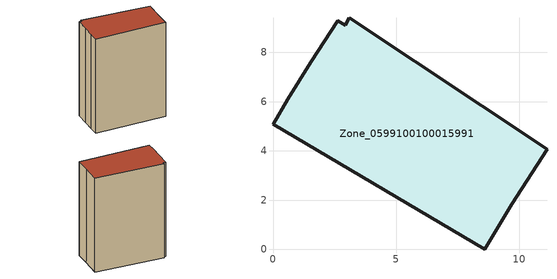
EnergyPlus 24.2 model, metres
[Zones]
Zone_0599100100015991
 floor ground (C_G): 2.93,9.11 3.11,9.41 11.14,4.07 9.7,1.83 8.61,0 0,5.07 0.61,6.09 1.54,7.61 2.63,9.29 z0
 wall outside (C_F): 0.61,6.09 0,5.07 8.61,0 9.7,1.83 11.14,4.07 3.11,9.41 2.93,9.11 2.63,9.29 1.54,7.61 0.61,6.09 z0:13.72
 roof outside (C_R): 2.63,9.29 1.54,7.61 0.61,6.09 0,5.07 8.61,0 9.7,1.83 11.14,4.07 3.11,9.41 2.93,9.11 z13.72
[BUILDING]
Pand.0599100100015991: North Axis=0; Terrain=City; Loads Convergence Tolerance Value=0.04; Temperature Convergence Tolerance Value=0.4; Solar Distribution=FullExterior; Maximum Number of Warmup Days=25; Minimum Number of Warmup Days=1
[Site:Location]
Rotterdam.The.Hague.AP_ZH_NLD Design_Conditions: Latitude=51.96; Longitude=4.45; Time Zone=1; Elevation=-4.5
[SITE:GROUNDTEMPERATURE:BUILDINGSURFACE]
18, 18, 18, 18, 18, 18, 18, 18, 18, 18, 18, 18
[MATERIAL] Thermal Absorptance=0.9; Solar Absorptance=0.7; Visible Absorptance=0.7
Name | Roughness | Thickness | Conductivity | Density | Specific Heat
G.TI.2015-2018 | MediumSmooth | 0.15 | 0.0428571 | 540 | 1210
F.TI.2015-2018 | Rough | 0.3 | 0.0666667 | 1920 | 840
R.TI.2015-2018 | MediumRough | 0.2 | 0.0333333 | 1500 | 1000
[CONSTRUCTION]
C_G: G.TI.2015-2018
C_F: F.TI.2015-2018
C_R: R.TI.2015-2018
[ZONE]
Zone_0599100100015991: Type=1; Multiplier=1; Ceiling Height=Autocalculate; Volume=Autocalculate; Floor Area=autocalculate; Part of Total Floor Area=Yes
[ZONEINFILTRATION:DESIGNFLOWRATE]
Infil_Zone_0599100100015991: Zone or ZoneList or Space or SpaceList=Zone_0599100100015991; Schedule=AlwaysOn; Design Flow Rate Calculation Method=Flow/Area; Flow Rate per Floor Area=0.0015; Constant Term Coefficient=1; Temperature Term Coefficient=0; Velocity Term Coefficient=0; Velocity Squared Term Coefficient=0
[HVACTEMPLATE:ZONE:IDEALLOADSAIRSYSTEM]
Zone_0599100100015991: Maximum Heating Supply Air Temperature=50; Minimum Cooling Supply Air Temperature=13; Maximum Heating Supply Air Humidity Ratio=0.0156; Minimum Cooling Supply Air Humidity Ratio=0.0077; Heating Limit=NoLimit; Cooling Limit=NoLimit; Dehumidification Control Type=ConstantSensibleHeatRatio; Cooling Sensible Heat Ratio=0.7; Dehumidification Setpoint=60; Humidification Control Type=None; Humidification Setpoint=30; Outdoor Air Method=None; Outdoor Air Flow Rate per Person=0.00944; Outdoor Air Flow Rate per Zone Floor Area=0; Outdoor Air Flow Rate per Zone=0; Demand Controlled Ventilation Type=None; Outdoor Air Economizer Type=NoEconomizer; Heat Recovery Type=None; Sensible Heat Recovery Effectiveness=0.7; Latent Heat Recovery Effectiveness=0.65
[ZONECONTROL:THERMOSTAT]
ThermostatControl_Zone_0599100100015991: Zone or ZoneList=Zone_0599100100015991; Control Type Schedule=DualSetpointControlType; Control 1=Thermostat_Zone_0599100100015991; Temperature Difference Between Cutout And Setpoint=0
[THERMOSTATSETPOINT:DUALSETPOINT]
Thermostat_Zone_0599100100015991: Heating Setpoint Temperature Schedule=HeatingSetpoint_Zone_0599100100015991; Cooling Setpoint Temperature Schedule=CoolingSetpoint_Zone_0599100100015991
[SCHEDULE:COMPACT]
HeatingSetpoint_Zone_0599100100015991: Through: 12/31, For: AllDays, Until: 24:00, 21
CoolingSetpoint_Zone_0599100100015991: Through: 12/31, For: AllDays, Until: 24:00, 24
DualSetpointControlType: Through: 12/31, For: AllDays, Until: 24:00, 4
AlwaysOn: Through: 12/31, For: AllDays, Until: 24:00, 1
